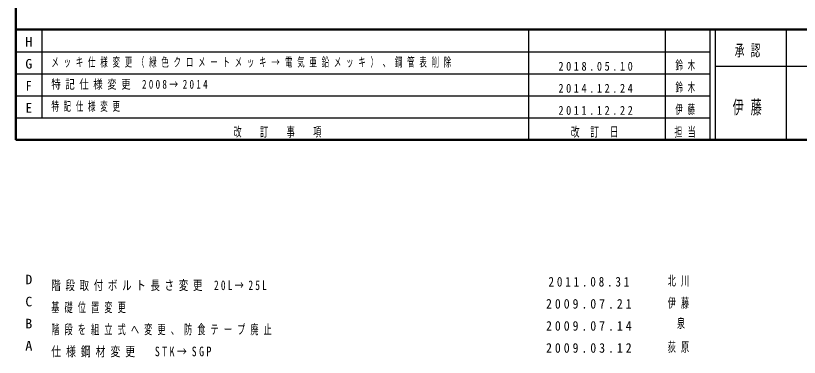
# Model space of a CAD drawing. Units: millimetres at full size; details may follow other scales. Extents: x 0 to 15000, y -1655 to 10280.
# Drawn here: x 0 to 5959, y -1655 to 946 of the extents above; entities that cross this region are included whole.
import ezdxf
from ezdxf.enums import TextEntityAlignment as Align

# ---------------------------------------------------------------- set-up
doc = ezdxf.new("R2010")
doc.units = ezdxf.units.MM
doc.layers.add('FMT-TXT', color=2, linetype='Continuous')
doc.layers.add('外形', color=2, linetype='Continuous', lineweight=25)
doc.styles.add('ＭＳ ゴシック', font='')
doc.styles.get('ＭＳ ゴシック').set_extended_font_data('MS Gothic')

msp = doc.modelspace()

# ---------------------------------------------------------------- linework, layer by layer
at = {"layer": '外形', "color": 7, "lineweight": 50}
for p in [(15000, 840), (0, 0)]:
    msp.add_line(p, (0, 840), dxfattribs=at)
at = {"layer": '外形', "color": 3}
for p, q in [((200, 840), (200, 168)), ((3900, 840), (3900, 0)), ((4940, 840), (4940, 0)), ((0, 672), (5280, 672)), ((8560, 560), (5320, 560)), ((0, 504), (5280, 504)), ((0, 336), (5280, 336)), ((0, 168), (5280, 168))]:
    msp.add_line(p, q, dxfattribs=at)
at = {"layer": '外形', "color": 7}
for p, q in [((5280, 840), (5280, 0)), ((5320, 840), (5320, 0)), ((5860, 840), (5860, 0))]:
    msp.add_line(p, q, dxfattribs=at)
at = {"layer": '外形', "color": 7, "lineweight": 50}
msp.add_lwpolyline([(0, 0), (0, 10280), (15000, 10280), (15000, 0)], close=True, dxfattribs=at)

# ---------------------------------------------------------------- texts
at = {"layer": 'FMT-TXT', "style": 'ＭＳ ゴシック'}
for s, width, p in [('D', 1.05, (100, -1121.168)), ('C', 1.05, (100, -1289.168)), ('B', 1.05, (100, -1457.168)), ('泉', 0.6, (5059.865, -1453.168)), ('A', 1.1, (100, -1625.168))]:
    msp.add_text(s, height=73.31, dxfattribs=dict(at, width=width)).set_placement(p, align=Align.BOTTOM_CENTER)
for s, insert, char_height, attachment_point in [('\\T1.64;\\W0.6;メッキ仕様変更（緑色クロメートメッキ→電気亜鉛メッキ）、鋼管表削除', (271.732, 588), 67.45, 4), ('\\T1.64;\\W0.6;鈴木', (5109.998, 526.667), 67.45, 8), ('\\T1.5;\\W0.85;2018.05.10', (4419.998, 526.667), 67.45, 8), ('\\T1.5;\\W0.75;特記仕様変更\\~2008→2014', (271.732, 420), 67.45, 4), ('\\T1.5;\\W0.85;2014.12.24', (4419.998, 358.667), 67.45, 8), ('\\T1.64;\\W0.6;鈴木', (5109.998, 358.667), 67.45, 8), ('\\T1.64;\\W0.6;特記仕様変更', (271.732, 252), 67.45, 4), ('\\T1.64;\\W0.6;伊藤', (5590, 186.667), 102.6, 8), ('\\T1.5;\\W0.85;2011.12.22', (4419.998, 190.667), 67.45, 8), ('\\T1.64;\\W0.6;伊藤', (5109.998, 190.667), 67.45, 8), ('\\T1.5;\\W0.7;階段取付ボルト長さ変更\\~20L→25L', (270.665, -1151.168), 73.31, 7), ('\\T1.5;\\W0.85;2011.08.31', (4369.865, -1117.168), 73.31, 8), ('\\T1.64;\\W0.6;北川', (5059.865, -1117.168), 73.31, 8), ('\\T1.64;\\W0.6;基礎位置変更', (270.665, -1319.168), 73.31, 7), ('\\T1.5;\\W0.9;2009.07.21', (4369.865, -1285.168), 73.31, 8), ('\\T1.64;\\W0.6;伊藤', (5059.865, -1285.168), 73.31, 8), ('\\T1.64;\\W0.6;階段を組立式へ変更、防食テープ廃止', (270.665, -1487.168), 73.31, 7), ('\\T1.5;\\W0.9;2009.07.14', (4369.865, -1453.168), 73.31, 8), ('\\T1.5;\\W0.9;2009.03.12', (4369.865, -1621.168), 73.31, 8), ('\\T1.64;\\W0.6;荻原', (5059.865, -1621.168), 73.31, 8), ('\\T1.5;\\W0.75;仕様鋼材変更\u3000STK→SGP', (270.665, -1655.168), 73.31, 7)]:
    msp.add_mtext(s, dxfattribs=dict(at, insert=insert, char_height=char_height, attachment_point=attachment_point))
at = {"layer": '外形', "style": 'ＭＳ ゴシック'}
for s, width, p in [('H', 1.1, (100, 689.333)), ('G', 1.05, (100, 521.333)), ('F', 0.9, (100, 353.333))]:
    msp.add_text(s, height=73.31, dxfattribs=dict(at, width=width)).set_placement(p, align=Align.BOTTOM_CENTER)
msp.add_text('E', height=73.31, dxfattribs=at).set_placement((100, 185.333), align=Align.BOTTOM_CENTER)
at = {"layer": '外形', "attachment_point": 8, "style": 'ＭＳ ゴシック'}
for s, insert, char_height in [('\\T1.64;\\W0.6;承認', (5589.632, 628.31), 87.98), ('\\T1.64;\\W0.6;改\u3000訂\u3000事\u3000項', (2010, 17.333), 73.31), ('\\T1.5;\\W0.65;改\\~訂\\~日', (4420, 17.333), 73.31), ('\\T1.64;\\W0.6;担当', (5110, 17.333), 73.31)]:
    msp.add_mtext(s, dxfattribs=dict(at, insert=insert, char_height=char_height))

doc.saveas('drawing.dxf')
